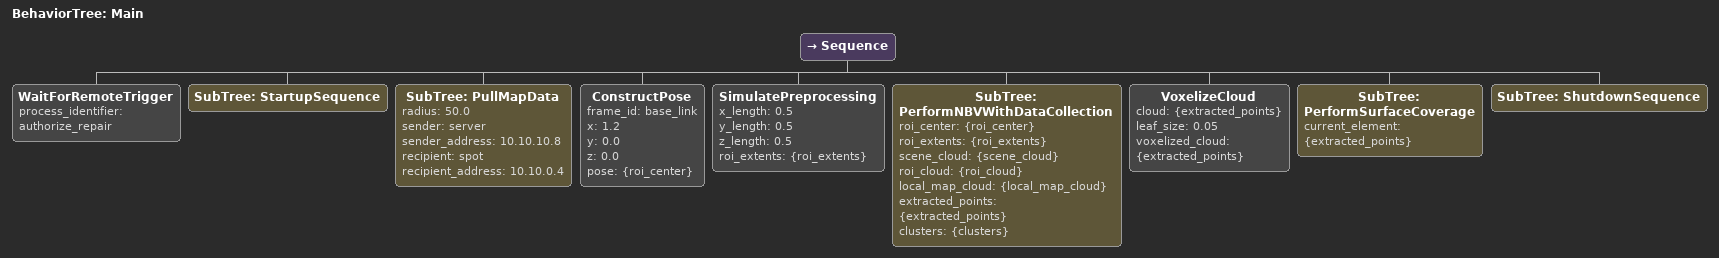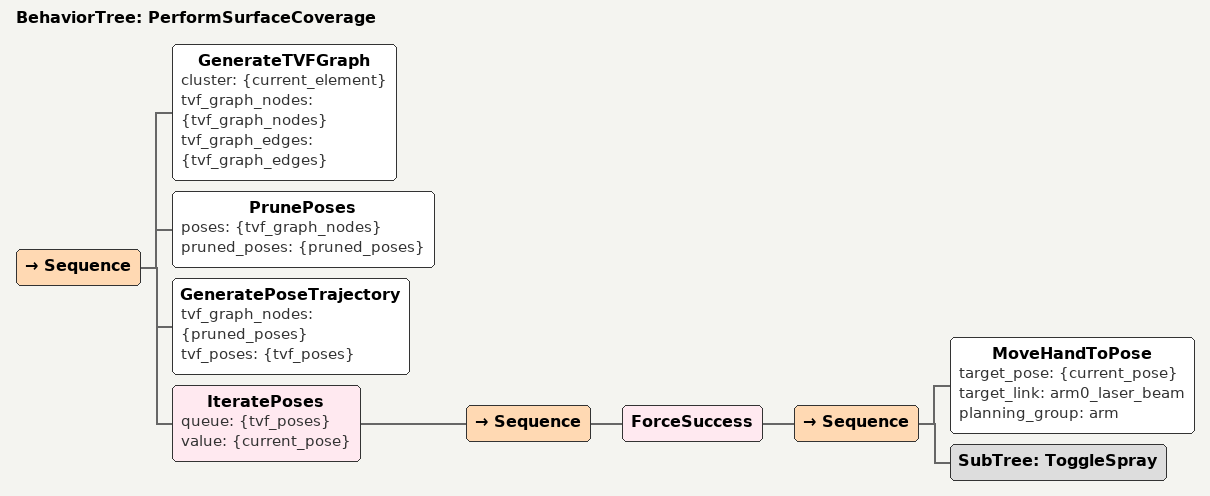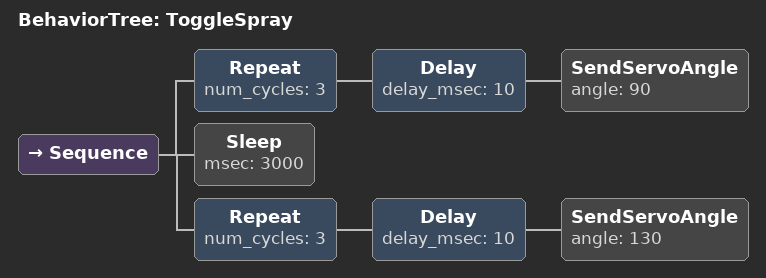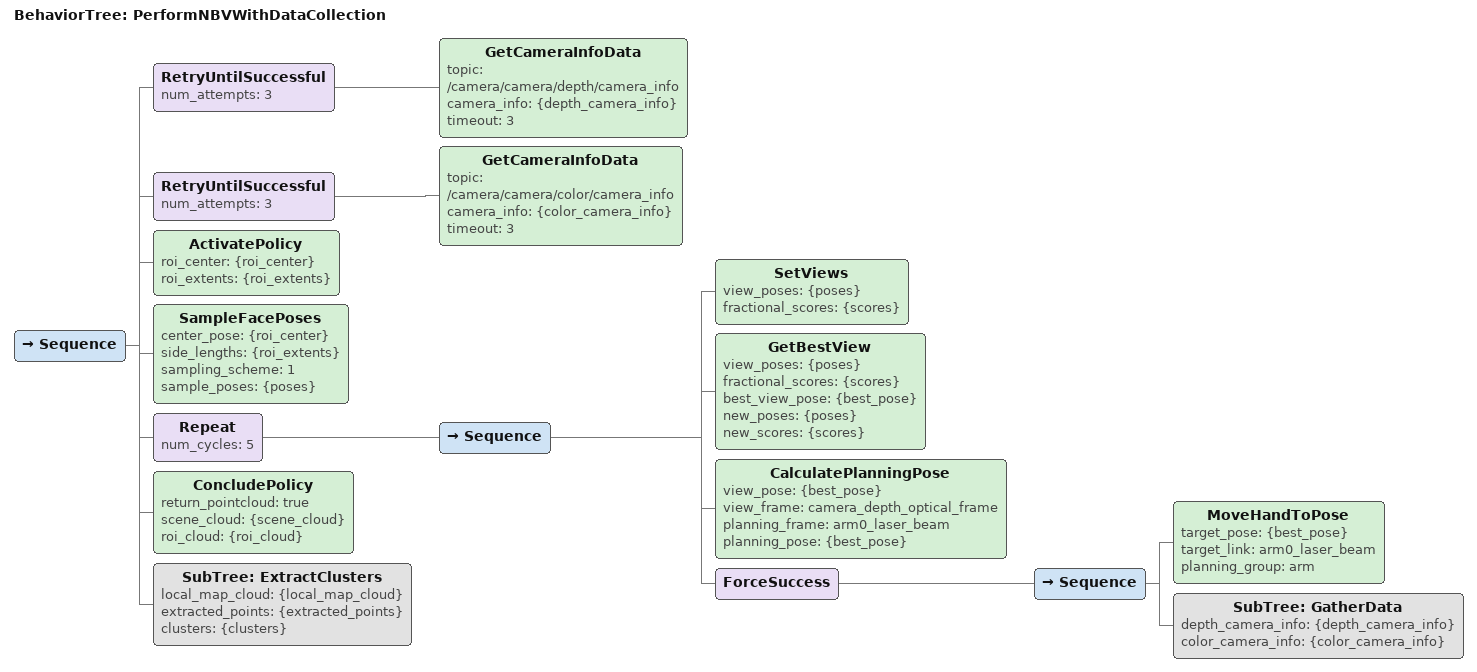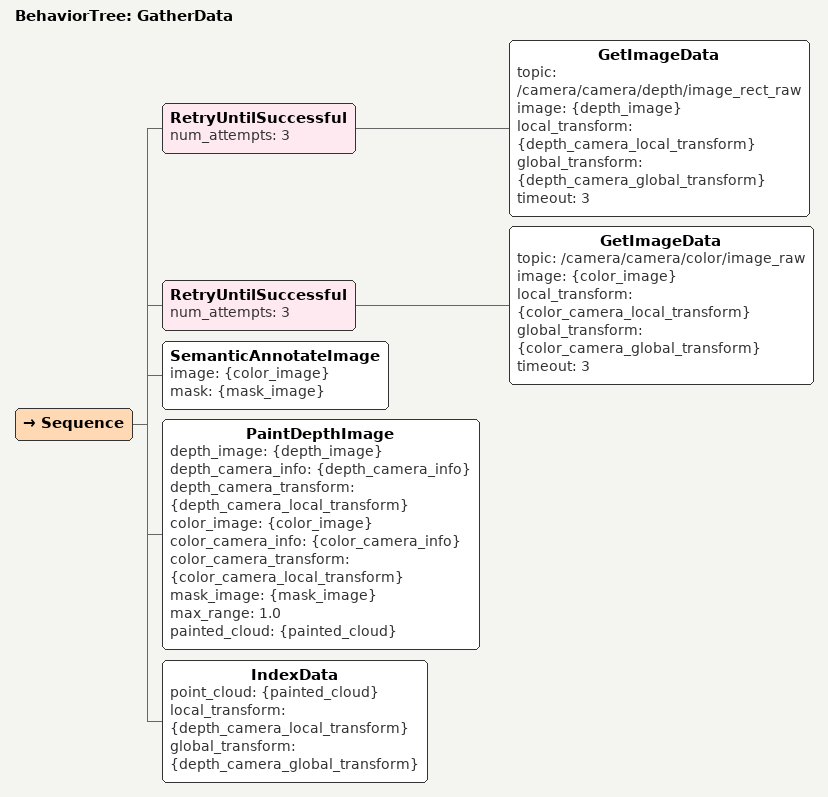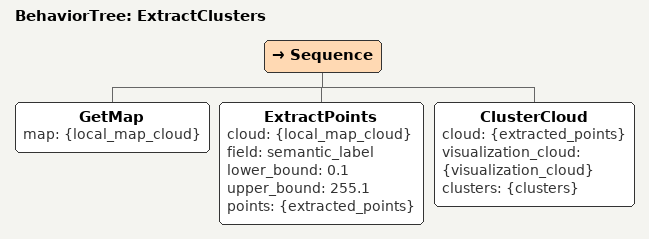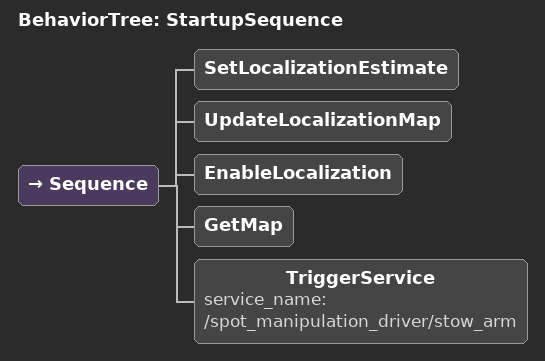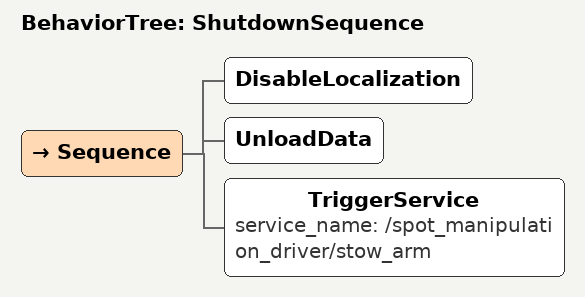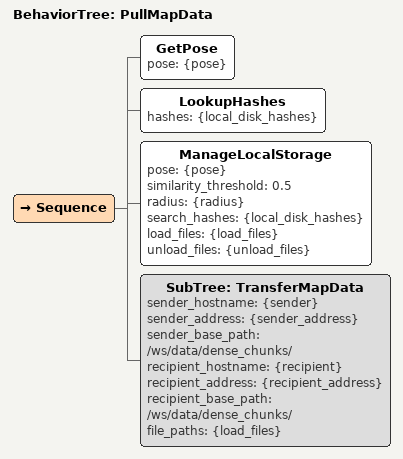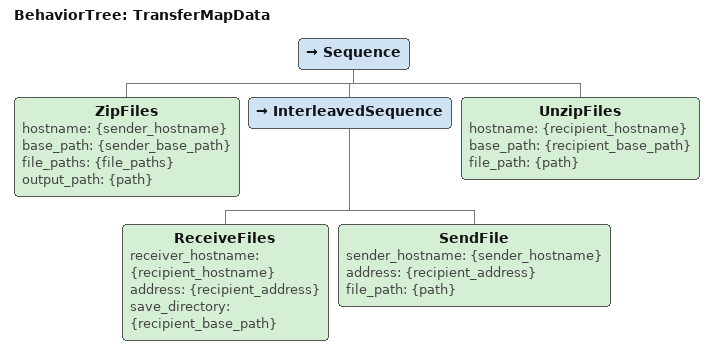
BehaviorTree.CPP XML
<root main_tree_to_execute="Main" BTCPP_format="4">

    <BehaviorTree ID="Main">
        <Sequence>
            <WaitForRemoteTrigger process_identifier="authorize_repair"/>

            <SubTree ID="StartupSequence"/>

            <SubTree ID="PullMapData"
                radius="50.0"
                sender="server"
                sender_address="10.10.10.8"
                recipient="spot"
                recipient_address="10.10.0.4"
            />

            <ConstructPose
                frame_id="base_link"
                x="1.2"
                y="0.0"
                z="0.0"
                pose="{roi_center}"
            />
            <SimulatePreprocessing
                x_length="0.5"
                y_length="0.5"
                z_length="0.5"
                roi_extents="{roi_extents}"
            />

            <SubTree ID="PerformNBVWithDataCollection"
                roi_center="{roi_center}"
                roi_extents="{roi_extents}"
                scene_cloud="{scene_cloud}"
                roi_cloud="{roi_cloud}"
                local_map_cloud="{local_map_cloud}"
                extracted_points="{extracted_points}"
                clusters="{clusters}"
            />

            <VoxelizeCloud
                cloud="{extracted_points}"
                leaf_size="0.05"
                voxelized_cloud="{extracted_points}"
            />

            <SubTree ID="PerformSurfaceCoverage"
                current_element="{extracted_points}"
            />

            <SubTree ID="ShutdownSequence"/>
        </Sequence>
    </BehaviorTree>

    <BehaviorTree ID="PerformSurfaceCoverage">
        <Sequence>
            <GenerateTVFGraph cluster="{current_element}" tvf_graph_nodes="{tvf_graph_nodes}" tvf_graph_edges="{tvf_graph_edges}" />
            <PrunePoses poses="{tvf_graph_nodes}" pruned_poses="{pruned_poses}" />
            <GeneratePoseTrajectory tvf_graph_nodes="{pruned_poses}" tvf_poses="{tvf_poses}" />

            <IteratePoses queue="{tvf_poses}" value="{current_pose}">
                <Sequence>
                    <ForceSuccess>
                        <Sequence>
                            <MoveHandToPose
                                target_pose="{current_pose}"
                                target_link="arm0_laser_beam"
                                planning_group="arm"
                            />
                            <SubTree ID="ToggleSpray"/>
                        </Sequence>
                    </ForceSuccess>
                </Sequence>
            </IteratePoses>

        </Sequence>
    </BehaviorTree>

    <BehaviorTree ID="ToggleSpray">
        <Sequence>
            <Repeat num_cycles="3">
                <Delay delay_msec="10">
                    <SendServoAngle angle="90"/>
                </Delay>
            </Repeat>
            <Sleep msec="3000"/>
            <Repeat num_cycles="3">
                <Delay delay_msec="10">
                    <SendServoAngle angle="130"/>
                </Delay>
            </Repeat>
        </Sequence>
    </BehaviorTree>

    <BehaviorTree ID="PerformNBVWithDataCollection">
        <Sequence>
            <RetryUntilSuccessful num_attempts="3">
                <GetCameraInfoData
                    topic="/camera/camera/depth/camera_info"
                    camera_info="{depth_camera_info}"
                    timeout="3"
                />
            </RetryUntilSuccessful>
            <RetryUntilSuccessful num_attempts="3">
                <GetCameraInfoData
                    topic="/camera/camera/color/camera_info"
                    camera_info="{color_camera_info}"
                    timeout="3"
                />
            </RetryUntilSuccessful>

            <ActivatePolicy
                roi_center="{roi_center}"
                roi_extents="{roi_extents}"
            />

            <SampleFacePoses
                center_pose="{roi_center}"
                side_lengths="{roi_extents}"
                sampling_scheme="1"
                sample_poses="{poses}"
            />

            <Repeat num_cycles="5">
                <Sequence>
                    <SetViews
                        view_poses="{poses}"
                        fractional_scores="{scores}"
                    />

                    <GetBestView
                        view_poses="{poses}"
                        fractional_scores="{scores}"
                        best_view_pose="{best_pose}"
                        new_poses="{poses}"
                        new_scores="{scores}"
                    />

                    <CalculatePlanningPose
                        view_pose="{best_pose}"
                        view_frame="camera_depth_optical_frame"
                        planning_frame="arm0_laser_beam"
                        planning_pose="{best_pose}"
                    />

                    <ForceSuccess>
                        <Sequence>
                            <MoveHandToPose
                                target_pose="{best_pose}"
                                target_link="arm0_laser_beam"
                                planning_group="arm"
                            />
                            <SubTree ID="GatherData"
                                depth_camera_info="{depth_camera_info}"
                                color_camera_info="{color_camera_info}"
                            />
                        </Sequence>
                    </ForceSuccess>

                </Sequence>
            </Repeat>

            <ConcludePolicy
                return_pointcloud="true"
                scene_cloud="{scene_cloud}"
                roi_cloud="{roi_cloud}"
            />

            <SubTree ID="ExtractClusters"
                local_map_cloud="{local_map_cloud}"
                extracted_points="{extracted_points}"
                clusters="{clusters}"
            />
        </Sequence>
    </BehaviorTree>

    <BehaviorTree ID="GatherData">
        <Sequence>
            <RetryUntilSuccessful num_attempts="3">
                <GetImageData
                    topic="/camera/camera/depth/image_rect_raw"
                    image="{depth_image}"
                    local_transform="{depth_camera_local_transform}"
                    global_transform="{depth_camera_global_transform}"
                    timeout="3"
                />
            </RetryUntilSuccessful>
            <RetryUntilSuccessful num_attempts="3">
                <GetImageData
                    topic="/camera/camera/color/image_raw"
                    image="{color_image}"
                    local_transform="{color_camera_local_transform}"
                    global_transform="{color_camera_global_transform}"
                    timeout="3"
                />
            </RetryUntilSuccessful>

            <SemanticAnnotateImage
                image="{color_image}"
                mask="{mask_image}"
            />

            <PaintDepthImage
                depth_image="{depth_image}"
                depth_camera_info="{depth_camera_info}"
                depth_camera_transform="{depth_camera_local_transform}"
                color_image="{color_image}"
                color_camera_info="{color_camera_info}"
                color_camera_transform="{color_camera_local_transform}"
                mask_image="{mask_image}"
                max_range="1.0"
                painted_cloud="{painted_cloud}"
            />

            <IndexData
                point_cloud="{painted_cloud}"
                local_transform="{depth_camera_local_transform}"
                global_transform="{depth_camera_global_transform}"
            />
        </Sequence>
    </BehaviorTree>

    <BehaviorTree ID="ExtractClusters">
        <Sequence>
            <GetMap map="{local_map_cloud}"/>
            <ExtractPoints
                cloud="{local_map_cloud}"
                field="semantic_label"
                lower_bound="0.1"
                upper_bound="255.1"
                points="{extracted_points}"
            />
            <ClusterCloud
                cloud="{extracted_points}"
                visualization_cloud="{visualization_cloud}"
                clusters="{clusters}"
            />
        </Sequence>
    </BehaviorTree>

    <BehaviorTree ID="StartupSequence">
        <Sequence>
            <SetLocalizationEstimate/>
            <UpdateLocalizationMap/>
            <EnableLocalization/>
            <GetMap/>
            <TriggerService service_name="/spot_manipulation_driver/stow_arm"/>
        </Sequence>
    </BehaviorTree>

    <BehaviorTree ID="ShutdownSequence">
        <Sequence>
            <DisableLocalization/>
            <UnloadData/>
            <TriggerService service_name="/spot_manipulation_driver/stow_arm"/>
        </Sequence>
    </BehaviorTree>

    <BehaviorTree ID="PullMapData">
        <Sequence>
            <GetPose pose="{pose}"/>
            <LookupHashes hashes="{local_disk_hashes}"/>
            <ManageLocalStorage
                pose="{pose}"
                similarity_threshold="0.5"
                radius="{radius}"
                search_hashes="{local_disk_hashes}"
                load_files="{load_files}"
                unload_files="{unload_files}"
            />
            <SubTree ID="TransferMapData"
                sender_hostname="{sender}"
                sender_address="{sender_address}"
                sender_base_path="/ws/data/dense_chunks/"
                recipient_hostname="{recipient}"
                recipient_address="{recipient_address}"
                recipient_base_path="/ws/data/dense_chunks/"
                file_paths="{load_files}"
            />
        </Sequence>
    </BehaviorTree>

    <BehaviorTree ID="TransferMapData">
        <Sequence>
            <ZipFiles
                hostname="{sender_hostname}"
                base_path="{sender_base_path}"
                file_paths="{file_paths}"
                output_path="{path}"
            />
            <InterleavedSequence>
                <ReceiveFiles
                    receiver_hostname="{recipient_hostname}"
                    address="{recipient_address}"
                    save_directory="{recipient_base_path}"
                />
                <SendFile
                    sender_hostname="{sender_hostname}"
                    address="{recipient_address}"
                    file_path="{path}"
                />
            </InterleavedSequence>
            <UnzipFiles
                hostname="{recipient_hostname}"
                base_path="{recipient_base_path}"
                file_path="{path}"
            />
        </Sequence>
    </BehaviorTree>

</root>
